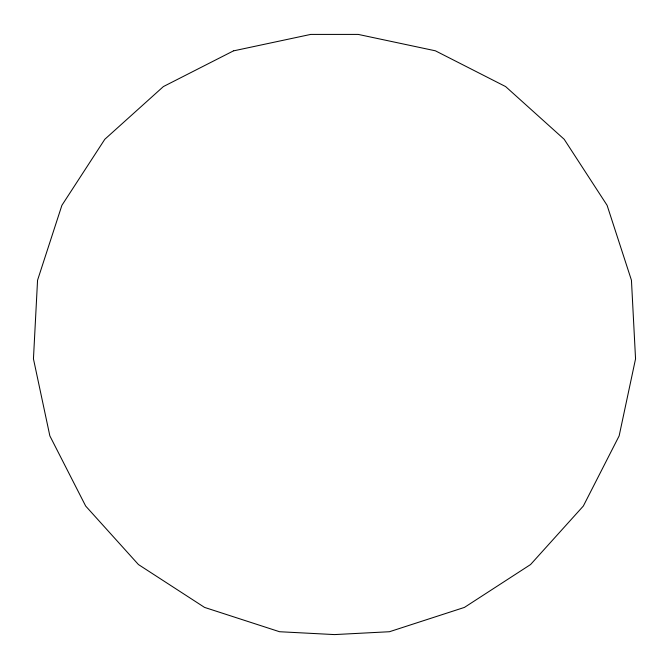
<?xml version="1.0" encoding="UTF-8"?>
<svg xmlns="http://www.w3.org/2000/svg" width="669" height="669" viewBox="0 0 669 669"><rect width="100%" height="100%" fill="white"/><g stroke="black" fill="none" stroke-linecap="round" stroke-linejoin="round"><path stroke-width="1" d="M233.623 50.802L163.387 86.569L104.816 139.277L61.899 205.324L37.556 280.227L33.45 358.86L49.857 435.887L85.665 506.04L138.433 564.544L204.563 607.41L279.542 631.728L334.5 634.588L389.458 631.728L464.437 607.41L530.567 564.544L583.335 506.04L619.143 435.887L635.55 358.86L631.444 280.227L607.101 205.324L564.184 139.277L505.613 86.569L435.377 50.802L358.216 34.412L310.725 34.412L233.866 50.802"/></g></svg>
